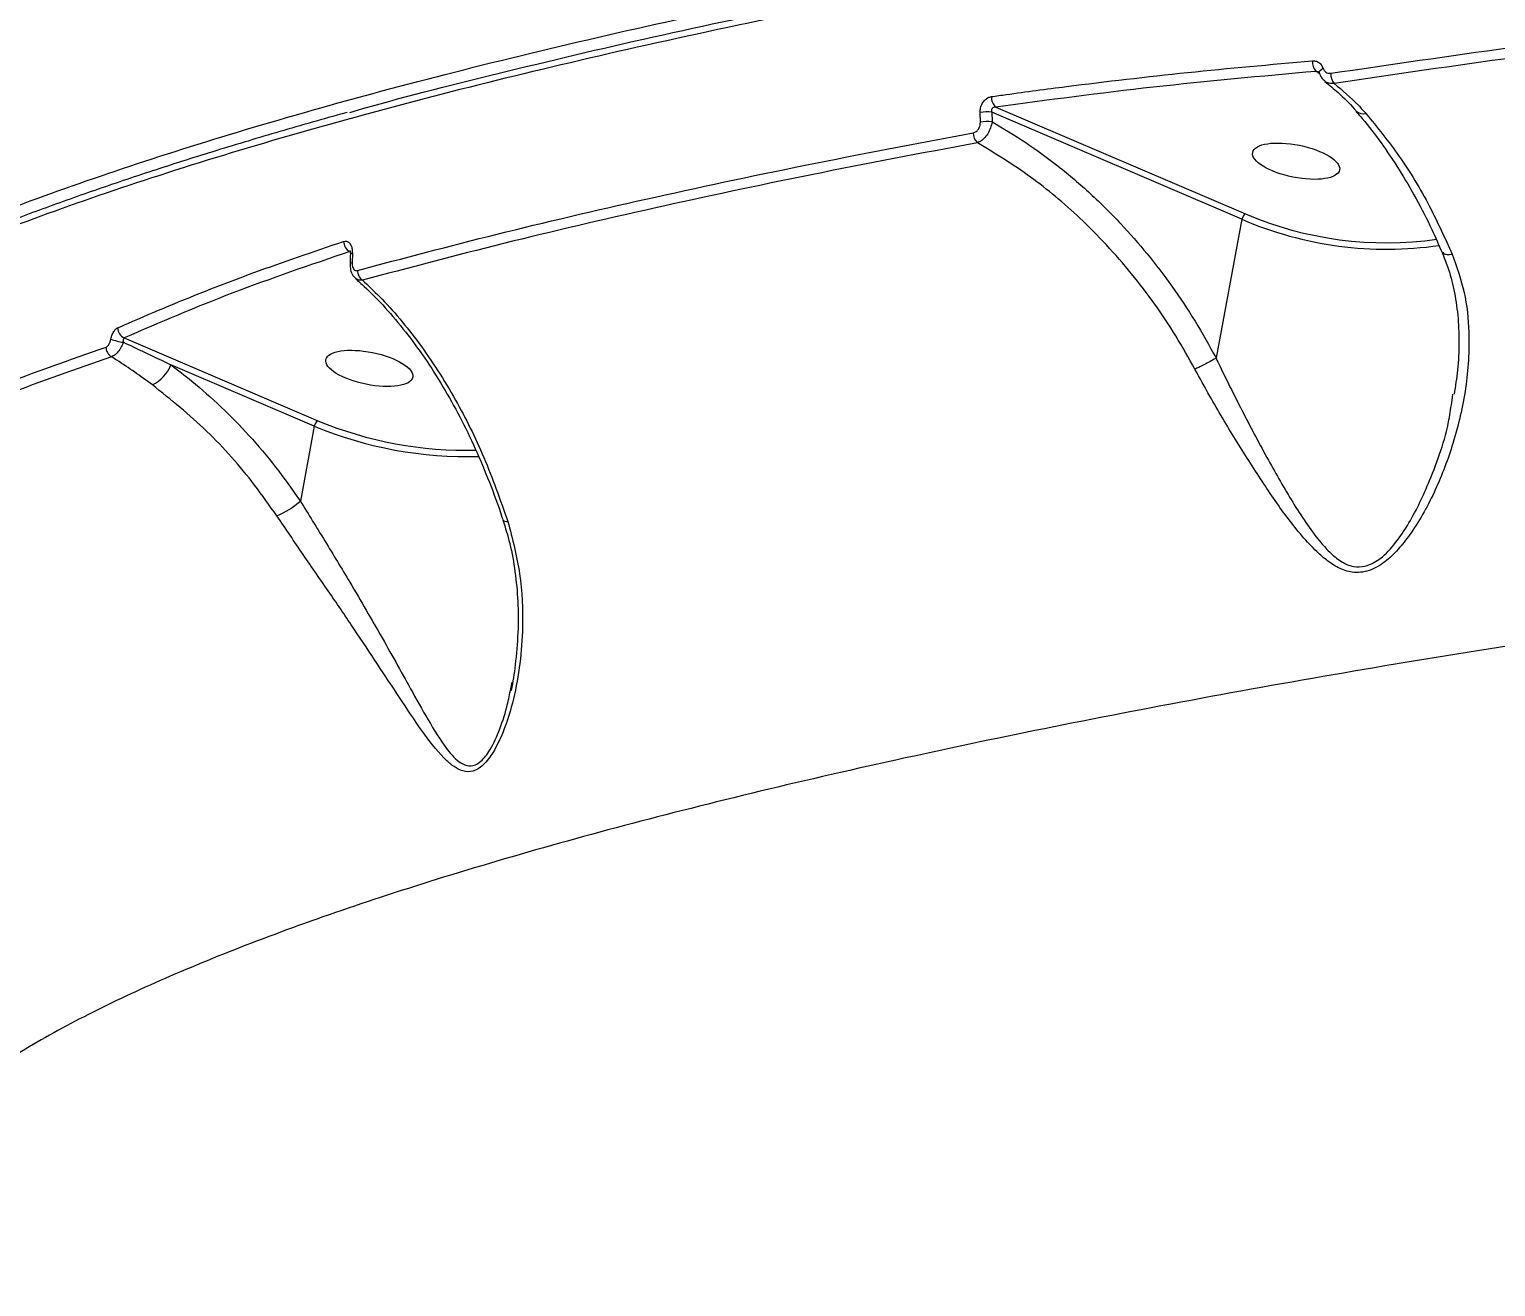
# Model space of a CAD drawing. Header units: millimetres. Extents: x -6523 to 7556, y -5559 to 6101.
# Drawn here: x -1676.1 to -1524, y 2351.4 to 2481.8 of the extents above; entities that cross this region are included whole.
import ezdxf

# ---------------------------------------------------------------- set-up
doc = ezdxf.new("R2010")
doc.units = ezdxf.units.MM
for name, color, linetype in [('DIKOM_ОБЪЕКТ', 7, 'Continuous'), ('DIKOM_РАЗМЕР_ЗОНА', 7, 'Continuous'), ('DIKOM_РАЗМЕР_ОБЪЕКТА', 7, 'Continuous')]:
    doc.layers.add(name, color=color, linetype=linetype)
doc.styles.add('style1', font='arial.ttf', dxfattribs={"width": 0.8})
doc.dimstyles.new('1-50', dxfattribs={"dimtxt": 300, "dimasz": 200, "dimexe": 100, "dimexo": 0, "dimgap": 100, "dimtad": 1, "dimtxsty": 'style1', "dimcen": 200, "dimclrd": 7, "dimclre": 7, "dimclrt": 7, "dimadec": 1, "dimazin": 2, "dimtfac": 1, "dimtmove": 0, "dimatfit": 2, "dimfxl": 0, "dimlwd": 25, "dimlwe": 18, "dimarcsym": 0})

# ---------------------------------------------------------------- blocks, each defined once
blk = doc.blocks.new('*D10')
at = {"layer": 'Defpoints', "color": 0, "transparency": 16777216}
for p in [(-1823.23, 4314.24), (3842.01, -3170.82), (6537.88, -3170.82)]:
    blk.add_point(p, dxfattribs=at)
at = {"layer": 'DIKOM_РАЗМЕР_ОБЪЕКТА', "color": 7, "lineweight": 18, "transparency": 16777216}
for p, q in [((-1823.23, 4314.24), (6637.88, 4314.24)), ((3842.01, -3170.82), (6637.88, -3170.82))]:
    blk.add_line(p, q, dxfattribs=at)
at = {"layer": 'DIKOM_РАЗМЕР_ОБЪЕКТА', "color": 7, "lineweight": 25, "transparency": 16777216}
blk.add_line((6537.88, 3914.24), (6537.88, -2770.82), dxfattribs=at)
at = {"layer": 'DIKOM_РАЗМЕР_ОБЪЕКТА', "color": 7, "transparency": 16777216}
for points in [[(6471.22, 3914.24), (6604.55, 3914.24), (6537.88, 4314.24)], [(6471.22, -2770.82), (6604.55, -2770.82), (6537.88, -3170.82)]]:
    blk.add_solid(points, dxfattribs=at)
at = {"layer": 'DIKOM_РАЗМЕР_ОБЪЕКТА', "color": 7, "transparency": 16777216, "insert": (6304.71, 207.11), "char_height": 300, "attachment_point": 5, "rotation": 90, "style": 'style1'}
blk.add_mtext('7500', dxfattribs=at)
blk = doc.blocks.new('*D13')
at = {"layer": 'Defpoints', "color": 0, "transparency": 16777216}
for p in [(-2358.18, 6101.03), (4341.71, -4605.15), (7455.88, -4605.15)]:
    blk.add_point(p, dxfattribs=at)
at = {"layer": 'DIKOM_РАЗМЕР_ЗОНА', "color": 7, "lineweight": 18, "transparency": 16777216}
for p, q in [((-2358.18, 6101.03), (7555.88, 6101.03)), ((4341.71, -4605.15), (7555.88, -4605.15))]:
    blk.add_line(p, q, dxfattribs=at)
at = {"layer": 'DIKOM_РАЗМЕР_ЗОНА', "color": 7, "lineweight": 25, "transparency": 16777216}
blk.add_line((7455.88, 5701.03), (7455.88, -4205.15), dxfattribs=at)
at = {"layer": 'DIKOM_РАЗМЕР_ЗОНА', "color": 7, "transparency": 16777216}
for points in [[(7389.22, 5701.03), (7522.55, 5701.03), (7455.88, 6101.03)], [(7389.22, -4205.15), (7522.55, -4205.15), (7455.88, -4605.15)]]:
    blk.add_solid(points, dxfattribs=at)
at = {"layer": 'DIKOM_РАЗМЕР_ЗОНА', "color": 7, "transparency": 16777216, "insert": (7222.71, 375.61), "char_height": 300, "attachment_point": 5, "rotation": 90, "style": 'style1'}
blk.add_mtext('10700', dxfattribs=at)

msp = doc.modelspace()

# ---------------------------------------------------------------- linework, layer by layer
at = {"layer": 'DIKOM_ОБЪЕКТ', "color": 7, "linetype": 'Continuous', "lineweight": 15}
for p, q in [((-1542.202, 2477.225), (-1542.578, 2477.482)), ((-1542.253, 2477.281), (-1542.255, 2477.288)), ((-1575.803, 2473.782), (-1549.911, 2462.701)), ((-1577.413, 2472.216), (-1577.435, 2473.201)), ((-1576.228, 2473.241), (-1576.205, 2472.254)), ((-1550.278, 2462.135), (-1576.228, 2473.241)), ((-1550.278, 2462.135), (-1552.963, 2447.748)), ((-1642.793, 2458.823), (-1642.836, 2458.793)), ((-1642.559, 2458.639), (-1642.591, 2457.642)), ((-1666.226, 2449.834), (-1646.134, 2441.235)), ((-1646.503, 2440.671), (-1661.383, 2447.039)), ((-1528.485, 2443.386), (-1528.389, 2444.009)), ((-1646.503, 2440.671), (-1647.952, 2432.907)), ((-1626.944, 2430.961), (-1626.94, 2430.952)), ((-1626.164, 2413.236), (-1625.965, 2414.13))]:
    msp.add_line(p, q, dxfattribs=at)
at = {"layer": 'DIKOM_ОБЪЕКТ', "color": 7, "linetype": 'Continuous', "lineweight": 15, "flags": 128}
for points in [[(-1542.255, 2477.288), (-1542.265, 2477.343), (-1542.249, 2477.431), (-1542.199, 2477.525), (-1542.117, 2477.623), (-1542.006, 2477.722), (-1541.87, 2477.817)], [(-1642.764, 2458.531), (-1642.751, 2458.56), (-1642.711, 2458.589), (-1642.647, 2458.615), (-1642.559, 2458.639)], [(-1642.795, 2457.535), (-1642.782, 2457.563), (-1642.743, 2457.592), (-1642.678, 2457.618), (-1642.591, 2457.642)]]:
    msp.add_lwpolyline(points, dxfattribs=at)
at = {"layer": 'DIKOM_ОБЪЕКТ', "color": 7, "linetype": 'Continuous', "lineweight": 15}
for centre, radius, start, end in [((-1541.621, 2478.437), 1.352, 173.80202, 224.94492), ((-1539.553, 2477.231), 1.52, 177.98952, 220.68725), ((-1574.998, 2474.77), 1.275, 175.69687, 230.85151), ((-1537.692, 2474.143), 1.065, 227.37979, 285.26471), ((-1576.712, 2469.651), 3.623, 82.31068, 101.5112), ((-1576.698, 2468.689), 3.599, 82.12495, 101.44869), ((-1576.776, 2471.065), 1.369, 177.9675, 226.109), ((-1549.498, 2462.031), 0.787, 121.66097, 172.3508), ((-1535.311, 2496.77), 37.066, 246.80349, 278.14705), ((-1535.258, 2496.982), 37.946, 246.68281, 278.23413), ((-1642.285, 2459.834), 1.178, 179.61642, 242.08955), ((-1640.839, 2456.794), 1.191, 178.33642, 235.34201), ((-1665.759, 2450.884), 1.149, 180.74978, 246.02976), ((-1665.414, 2455.8), 6.481, 250.21902, 262.03142), ((-1666.977, 2448.852), 1.137, 178.69521, 239.23974), ((-1665.033, 2448.493), 3.929, 296.16481, 338.28147), ((-1645.729, 2440.566), 0.781, 121.23675, 172.34687), ((-1630.668, 2478.876), 41.357, 247.48767, 271.69702), ((-1630.766, 2478.327), 40.15, 247.49596, 271.50218), ((-1653.802, 2439.523), 8.831, 292.67542, 311.48733), ((-1626.538, 2431.333), 0.555, 223.49774, 281.4256)]:
    msp.add_arc(centre, radius, start, end, dxfattribs=at)
for centre in [(-1544.658, 2468.167), (-1640.804, 2446.668)]:
    msp.add_ellipse(centre, major_axis=(-4.507, 0.913), ratio=0.3657185, dxfattribs=at)
for points, knots in [([(-1692.51, 2457.284), (-1690.604, 2458.129), (-1685.47, 2460.407), (-1676.14, 2464.052), (-1664.274, 2468.182), (-1651.179, 2472.242), (-1636.868, 2476.216), (-1621.358, 2480.088), (-1604.991, 2483.772), (-1587.844, 2487.26), (-1570.007, 2490.548), (-1551.191, 2493.69), (-1531.42, 2496.669), (-1510.741, 2499.469), (-1489.608, 2502.029), (-1468.105, 2504.347), (-1446.322, 2506.424), (-1423.904, 2508.293), (-1400.902, 2509.941), (-1377.385, 2511.354), (-1353.868, 2512.503), (-1330.435, 2513.388), (-1307.161, 2514.019), (-1283.668, 2514.406), (-1260.029, 2514.536), (-1236.325, 2514.404), (-1213.076, 2514.011), (-1190.354, 2513.365), (-1168.214, 2512.479), (-1146.294, 2511.339), (-1124.683, 2509.938), (-1103.464, 2508.274), (-1083.968, 2506.464), (-1066.139, 2504.553), (-1049.89, 2502.585), (-1034.188, 2500.447), (-1019.087, 2498.143), (-1004.744, 2495.699), (-991.228, 2493.126), (-979.821, 2490.726), (-973.09, 2489.143), (-970.349, 2488.498)], [0, 0, 0, 0, 0.0156523, 0.0421681, 0.0687044, 0.0952203, 0.1225064, 0.1498146, 0.1771007, 0.2036166, 0.230153, 0.2566687, 0.2839548, 0.3112631, 0.3385492, 0.3650651, 0.3916014, 0.4181172, 0.4454033, 0.4727116, 0.4999977, 0.5265135, 0.5530498, 0.5795657, 0.6068517, 0.63416, 0.661446, 0.6879619, 0.7144981, 0.7410139, 0.7683, 0.7956083, 0.8228943, 0.8459724, 0.8690775, 0.8921825, 0.9155066, 0.9388307, 0.9615639, 0.9843486, 1, 1, 1, 1]), ([(-1642.826, 2473.23), (-1642.669, 2473.276), (-1637.874, 2474.674), (-1627.44, 2477.307), (-1611.647, 2481.061), (-1594.922, 2484.61), (-1577.514, 2487.968), (-1559.1, 2491.184), (-1539.711, 2494.242), (-1519.39, 2497.128), (-1498.584, 2499.777), (-1477.377, 2502.187), (-1455.858, 2504.358), (-1433.677, 2506.327), (-1410.883, 2508.077), (-1387.543, 2509.598), (-1365.544, 2510.78), (-1345.004, 2511.677), (-1325.991, 2512.339), (-1306.943, 2512.836), (-1287.683, 2513.17), (-1268.245, 2513.332), (-1248.671, 2513.313), (-1229.216, 2513.128), (-1216.404, 2512.853), (-1210.002, 2512.715)], [0, 0, 0, 0, 0.0016617, 0.0508196, 0.0999375, 0.1476686, 0.1954365, 0.2431676, 0.292285, 0.3414426, 0.3905601, 0.4382918, 0.4860602, 0.5337919, 0.58291, 0.6320681, 0.6811862, 0.7203299, 0.759514, 0.7986982, 0.8378418, 0.8783589, 0.9189209, 0.9594829, 1, 1, 1, 1]), ([(-1209.743, 2511.928), (-1214.201, 2512.027), (-1226.212, 2512.295), (-1246.008, 2512.524), (-1269.109, 2512.554), (-1292.562, 2512.329), (-1316.292, 2511.842), (-1340.225, 2511.088), (-1363.832, 2510.085), (-1387.04, 2508.841), (-1409.786, 2507.37), (-1432.441, 2505.65), (-1454.921, 2503.674), (-1477.14, 2501.444), (-1498.611, 2499.009), (-1519.277, 2496.382), (-1539.1, 2493.579), (-1558.404, 2490.557), (-1577.098, 2487.315), (-1595.1, 2483.86), (-1612.014, 2480.268), (-1627.807, 2476.554), (-1642.473, 2472.736), (-1656.249, 2468.752), (-1669.05, 2464.61), (-1680.805, 2460.319), (-1691.255, 2455.974), (-1700.395, 2451.592), (-1708.251, 2447.189), (-1714.943, 2442.693), (-1720.422, 2438.117), (-1724.55, 2433.475), (-1726.969, 2429.767), (-1727.629, 2427.616), (-1727.814, 2427.011)], [0, 0, 0, 0, 0.0187785, 0.0505891, 0.0824241, 0.1142347, 0.1469693, 0.1797306, 0.2124651, 0.2442758, 0.2761108, 0.3079214, 0.3406561, 0.3734173, 0.4061519, 0.4379621, 0.4697968, 0.501607, 0.5343411, 0.567102, 0.5998361, 0.6316467, 0.6634815, 0.6952921, 0.7280264, 0.7607876, 0.793522, 0.8253324, 0.8571673, 0.8889778, 0.9217122, 0.9544733, 0.9872077, 1, 1, 1, 1]), ([(-1541.073, 2477.285), (-1534.921, 2478.186), (-1522.617, 2479.988), (-1503.33, 2482.475), (-1483.51, 2484.811), (-1469.84, 2486.207), (-1463.005, 2486.905)], [0, 0, 0, 0, 0.2486162, 0.4972328, 0.7486164, 1, 1, 1, 1]), ([(-1462.749, 2485.844), (-1469.5, 2485.155), (-1483.001, 2483.777), (-1502.729, 2481.457), (-1522.069, 2478.968), (-1534.494, 2477.15), (-1540.706, 2476.24)], [0, 0, 0, 0, 0.2486158, 0.4972309, 0.748616, 1, 1, 1, 1]), ([(-1576.27, 2474.866), (-1575.755, 2474.938), (-1573.184, 2475.3), (-1566.478, 2476.188), (-1555.975, 2477.418), (-1547.304, 2478.195), (-1542.965, 2478.583)], [0, 0, 0, 0, 0.04806279, 0.24032462, 0.61988068, 1, 1, 1, 1]), ([(-1542.965, 2478.583), (-1542.827, 2478.578), (-1542.55, 2478.569), (-1542.192, 2478.347), (-1541.974, 2478.071), (-1541.893, 2477.873), (-1541.87, 2477.817)], [0, 0, 0, 0, 0.29275, 0.5849854, 0.8820218, 1, 1, 1, 1]), ([(-1542.578, 2477.482), (-1548.259, 2476.97), (-1559.637, 2475.945), (-1570.41, 2474.504), (-1575.803, 2473.782)], [0, 0, 0, 0, 0.4993576, 1, 1, 1, 1]), ([(-1542.328, 2477.394), (-1542.36, 2477.417), (-1542.437, 2477.471), (-1542.526, 2477.478), (-1542.578, 2477.482)], [0, 0, 0, 0, 0.4106109, 1, 1, 1, 1]), ([(-1542.325, 2477.4), (-1542.314, 2477.395), (-1542.298, 2477.39), (-1542.266, 2477.305), (-1542.257, 2477.28)], [0, 0, 0, 0, 0.7043059, 1, 1, 1, 1]), ([(-1542.236, 2477.296), (-1542.168, 2477.112), (-1542.049, 2476.794), (-1541.788, 2476.586), (-1541.676, 2476.498)], [0, 0, 0, 0, 0.5744107, 1, 1, 1, 1]), ([(-1541.87, 2477.817), (-1541.842, 2477.754), (-1541.774, 2477.597), (-1541.598, 2477.407), (-1541.351, 2477.276), (-1541.165, 2477.282), (-1541.073, 2477.285)], [0, 0, 0, 0, 0.1835328, 0.4626721, 0.7309946, 1, 1, 1, 1]), ([(-1541.692, 2476.441), (-1541.228, 2476.061), (-1540.16, 2475.186), (-1539.065, 2474.123), (-1538.495, 2473.445), (-1538.433, 2473.371)], [0, 0, 0, 0, 0.40599751, 0.9349382, 1, 1, 1, 1]), ([(-1540.706, 2476.24), (-1540.882, 2476.231), (-1541.234, 2476.212), (-1541.574, 2476.333), (-1541.685, 2476.473), (-1541.69, 2476.481)], [0, 0, 0, 0, 0.4868505, 0.9735289, 1, 1, 1, 1]), ([(-1577.435, 2473.201), (-1577.427, 2473.363), (-1577.411, 2473.687), (-1577.229, 2474.152), (-1576.955, 2474.526), (-1576.621, 2474.78), (-1576.384, 2474.838), (-1576.27, 2474.866)], [0, 0, 0, 0, 0.2064206, 0.4133041, 0.6142078, 0.8134517, 1, 1, 1, 1]), ([(-1540.706, 2476.24), (-1539.849, 2475.509), (-1538.7, 2474.531), (-1537.672, 2473.402), (-1537.411, 2473.116)], [0, 0, 0, 0, 0.7468252, 1, 1, 1, 1]), ([(-1575.803, 2473.782), (-1575.861, 2473.782), (-1575.974, 2473.782), (-1576.115, 2473.722), (-1576.192, 2473.644), (-1576.238, 2473.565), (-1576.257, 2473.496), (-1576.265, 2473.379), (-1576.244, 2473.302), (-1576.228, 2473.241)], [0, 0, 0, 0, 0.20662572, 0.40488675, 0.53961128, 0.59059438, 0.72937537, 0.78564158, 1, 1, 1, 1]), ([(-1538.45, 2473.316), (-1538.23, 2473.074), (-1537.328, 2472.08), (-1535.825, 2470.074), (-1533.954, 2467.314), (-1532.198, 2464.302), (-1530.706, 2461.426), (-1529.867, 2459.484), (-1529.52, 2458.68)], [0, 0, 0, 0, 0.0635417, 0.260681, 0.4591117, 0.6585852, 0.8587471, 1, 1, 1, 1]), ([(-1643.106, 2473.215), (-1643.453, 2473.121), (-1646.146, 2472.392), (-1650.941, 2470.998), (-1657.469, 2469.034), (-1663.711, 2467.038), (-1669.699, 2465.012), (-1675.427, 2462.957), (-1680.898, 2460.871), (-1686.114, 2458.753), (-1691.067, 2456.605), (-1695.743, 2454.435), (-1700.12, 2452.25), (-1704.188, 2450.054), (-1707.945, 2447.848), (-1711.395, 2445.631), (-1714.539, 2443.4), (-1717.378, 2441.154), (-1719.913, 2438.892), (-1722.141, 2436.611), (-1724.063, 2434.312), (-1725.67, 2431.992), (-1726.978, 2429.672), (-1727.582, 2428.118), (-1727.881, 2427.349)], [0, 0, 0, 0, 0.00696148, 0.05396314, 0.10091941, 0.14788545, 0.19490042, 0.24201564, 0.28928602, 0.33676676, 0.38451084, 0.43232267, 0.48000217, 0.52747526, 0.57479815, 0.62202607, 0.66921171, 0.71640404, 0.76363772, 0.81094365, 0.85834406, 0.90584219, 0.95342104, 1, 1, 1, 1]), ([(-1578.144, 2471.113), (-1578.086, 2471.129), (-1577.949, 2471.166), (-1577.742, 2471.315), (-1577.555, 2471.563), (-1577.43, 2471.881), (-1577.418, 2472.104), (-1577.413, 2472.216)], [0, 0, 0, 0, 0.14879412, 0.34871552, 0.55729555, 0.77903086, 1, 1, 1, 1]), ([(-1576.205, 2472.254), (-1576.246, 2472.04), (-1576.327, 2471.611), (-1576.631, 2470.994), (-1577.025, 2470.493), (-1577.41, 2470.196), (-1577.643, 2470.109), (-1577.725, 2470.078)], [0, 0, 0, 0, 0.22232042, 0.44484015, 0.66380291, 0.88065896, 1, 1, 1, 1]), ([(-1576.205, 2472.254), (-1575.032, 2471.557), (-1572.686, 2470.162), (-1569.277, 2467.656), (-1565.976, 2464.848), (-1561.924, 2460.836), (-1558.282, 2456.377), (-1555.089, 2451.602), (-1553.672, 2449.033), (-1552.963, 2447.748)], [0, 0, 0, 0, 0.1264502, 0.252899, 0.3828684, 0.5128383, 0.7531109, 0.8765547, 1, 1, 1, 1]), ([(-1537.411, 2473.116), (-1536.242, 2471.68), (-1533.879, 2468.781), (-1530.883, 2463.816), (-1529.223, 2460.193), (-1528.459, 2458.523)], [0, 0, 0, 0, 0.345998, 0.6987433, 1, 1, 1, 1]), ([(-1642.029, 2456.829), (-1637.272, 2458.093), (-1627.757, 2460.623), (-1612.185, 2464.261), (-1595.757, 2467.785), (-1584.015, 2470.004), (-1578.144, 2471.113)], [0, 0, 0, 0, 0.2484764, 0.4969539, 0.7484769, 1, 1, 1, 1]), ([(-1577.725, 2470.078), (-1583.518, 2468.984), (-1595.103, 2466.796), (-1611.457, 2463.294), (-1627.087, 2459.65), (-1636.706, 2457.093), (-1641.516, 2455.815)], [0, 0, 0, 0, 0.2484755, 0.4969508, 0.7484756, 1, 1, 1, 1]), ([(-1555.158, 2446.59), (-1555.806, 2447.748), (-1557.754, 2451.23), (-1561.648, 2456.648), (-1566.763, 2462.14), (-1572.17, 2466.705), (-1575.862, 2468.947), (-1577.725, 2470.078)], [0, 0, 0, 0, 0.1161107, 0.3488637, 0.587349, 0.7918628, 1, 1, 1, 1]), ([(-1666.908, 2450.869), (-1666.559, 2451.024), (-1664.815, 2451.797), (-1660.216, 2453.755), (-1652.874, 2456.648), (-1646.601, 2458.776), (-1643.462, 2459.841)], [0, 0, 0, 0, 0.0480619, 0.2403223, 0.6198801, 1, 1, 1, 1]), ([(-1643.462, 2459.841), (-1643.36, 2459.86), (-1643.154, 2459.896), (-1642.88, 2459.738), (-1642.679, 2459.44), (-1642.567, 2459.055), (-1642.562, 2458.771), (-1642.559, 2458.639)], [0, 0, 0, 0, 0.2131499, 0.4264793, 0.6306535, 0.828979, 1, 1, 1, 1]), ([(-1642.836, 2458.793), (-1646.942, 2457.392), (-1655.164, 2454.586), (-1662.536, 2451.419), (-1666.226, 2449.834)], [0, 0, 0, 0, 0.4993567, 1, 1, 1, 1]), ([(-1642.814, 2458.886), (-1642.813, 2458.885), (-1642.811, 2458.882), (-1642.784, 2458.803), (-1642.764, 2458.686), (-1642.765, 2458.582), (-1642.765, 2458.529)], [0, 0, 0, 0, 0.2385624, 0.4855042, 0.7348902, 1, 1, 1, 1]), ([(-1642.764, 2458.531), (-1642.771, 2458.298), (-1642.781, 2457.965), (-1642.793, 2457.633), (-1642.796, 2457.533)], [0, 0, 0, 0, 0.6999011, 1, 1, 1, 1]), ([(-1528.459, 2458.523), (-1527.998, 2457.211), (-1527.076, 2454.585), (-1526.595, 2449.891), (-1526.914, 2444.604), (-1528.204, 2439.114), (-1530.1, 2434.029), (-1532.084, 2430.433), (-1533.889, 2428.047), (-1535.255, 2426.676), (-1536.858, 2425.646), (-1538.581, 2425.376), (-1540.096, 2425.84), (-1541.376, 2426.641), (-1543.214, 2428.258), (-1545.508, 2430.991), (-1548.229, 2434.982), (-1550.959, 2439.256), (-1553.291, 2443.191), (-1554.646, 2445.658), (-1555.158, 2446.59)], [0, 0, 0, 0, 0.0640643, 0.1282382, 0.2170704, 0.3060317, 0.3833436, 0.4604822, 0.4901561, 0.5197418, 0.5505453, 0.58164, 0.6087096, 0.6342422, 0.6598492, 0.731654, 0.8036994, 0.879012, 0.9542778, 1, 1, 1, 1]), ([(-1529.524, 2458.695), (-1529.321, 2458.211), (-1528.794, 2456.954), (-1528.248, 2454.779), (-1527.842, 2452.164), (-1527.724, 2449.379), (-1527.855, 2446.625), (-1528.14, 2444.82), (-1528.272, 2443.986)], [0, 0, 0, 0, 0.1055344, 0.2741789, 0.4528032, 0.6400313, 0.8336944, 1, 1, 1, 1]), ([(-1529.45, 2458.717), (-1529.407, 2458.66), (-1529.314, 2458.536), (-1528.974, 2458.48), (-1528.659, 2458.495), (-1528.495, 2458.518), (-1528.459, 2458.523)], [0, 0, 0, 0, 0.3113497, 0.6762094, 0.9293734, 1, 1, 1, 1]), ([(-1642.78, 2457.534), (-1642.778, 2457.321), (-1642.773, 2456.89), (-1642.571, 2456.362), (-1642.323, 2456.127), (-1642.228, 2456.035)], [0, 0, 0, 0, 0.3736888, 0.7572459, 1, 1, 1, 1]), ([(-1642.591, 2457.642), (-1642.59, 2457.552), (-1642.587, 2457.363), (-1642.518, 2457.11), (-1642.395, 2456.913), (-1642.225, 2456.804), (-1642.094, 2456.82), (-1642.029, 2456.829)], [0, 0, 0, 0, 0.1798611, 0.3800981, 0.581165, 0.7906844, 1, 1, 1, 1]), ([(-1642.242, 2455.987), (-1641.934, 2455.723), (-1640.876, 2454.817), (-1639.133, 2452.983), (-1637.033, 2450.505), (-1635.033, 2447.767), (-1633.148, 2444.818), (-1631.397, 2441.674), (-1629.783, 2438.363), (-1628.334, 2434.879), (-1627.392, 2432.399), (-1626.983, 2431.056), (-1626.953, 2430.96)], [0, 0, 0, 0, 0.0488751, 0.16776, 0.2865682, 0.4053747, 0.5240589, 0.6413597, 0.7581596, 0.8747477, 0.9909992, 1, 1, 1, 1]), ([(-1641.516, 2455.815), (-1641.671, 2455.807), (-1641.938, 2455.793), (-1642.131, 2455.957), (-1642.212, 2456.025)], [0, 0, 0, 0, 0.5813957, 1, 1, 1, 1]), ([(-1641.516, 2455.815), (-1640.923, 2455.259), (-1638.875, 2453.344), (-1635.537, 2449.372), (-1631.912, 2443.717), (-1628.797, 2437.491), (-1627.223, 2433.039), (-1626.428, 2430.79)], [0, 0, 0, 0, 0.0953062, 0.3289404, 0.5680087, 0.7817925, 1, 1, 1, 1]), ([(-1667.607, 2449.701), (-1667.562, 2449.868), (-1667.473, 2450.201), (-1667.25, 2450.596), (-1667.05, 2450.797), (-1666.934, 2450.856), (-1666.908, 2450.869)], [0, 0, 0, 0, 0.30535032, 0.61146869, 0.9126067, 1, 1, 1, 1]), ([(-1668.113, 2448.878), (-1668.09, 2448.887), (-1668.005, 2448.923), (-1667.86, 2449.068), (-1667.702, 2449.346), (-1667.638, 2449.583), (-1667.607, 2449.701)], [0, 0, 0, 0, 0.1085343, 0.3983912, 0.6996047, 1, 1, 1, 1]), ([(-1666.312, 2449.381), (-1666.403, 2449.17), (-1666.586, 2448.747), (-1666.964, 2448.249), (-1667.301, 2447.969), (-1667.494, 2447.899), (-1667.558, 2447.875)], [0, 0, 0, 0, 0.2864789, 0.5730567, 0.8569687, 1, 1, 1, 1]), ([(-1666.226, 2449.834), (-1666.233, 2449.829), (-1666.265, 2449.805), (-1666.306, 2449.724), (-1666.329, 2449.571), (-1666.318, 2449.445), (-1666.312, 2449.381)], [0, 0, 0, 0, 0.08054573, 0.3667694, 0.67640819, 1, 1, 1, 1]), ([(-1666.312, 2449.381), (-1665.973, 2449.225), (-1664.33, 2448.463), (-1662.687, 2447.669), (-1661.383, 2447.039)], [0, 0, 0, 0, 0.2060721, 1, 1, 1, 1]), ([(-1705.536, 2432.674), (-1703.036, 2434.054), (-1698.037, 2436.815), (-1689.139, 2440.898), (-1679.304, 2444.935), (-1671.844, 2447.563), (-1668.113, 2448.878)], [0, 0, 0, 0, 0.2486168, 0.4972329, 0.7486164, 1, 1, 1, 1]), ([(-1667.558, 2447.875), (-1671.242, 2446.577), (-1678.61, 2443.982), (-1688.409, 2439.967), (-1697.342, 2435.876), (-1702.389, 2433.089), (-1704.912, 2431.695)], [0, 0, 0, 0, 0.2486156, 0.4972305, 0.7486158, 1, 1, 1, 1]), ([(-1663.301, 2444.966), (-1664.525, 2445.85), (-1665.938, 2446.87), (-1667.368, 2447.757), (-1667.558, 2447.875)], [0, 0, 0, 0, 0.86663026, 1, 1, 1, 1]), ([(-1552.967, 2447.741), (-1553.132, 2447.641), (-1553.464, 2447.441), (-1554.067, 2447.114), (-1554.615, 2446.838), (-1554.971, 2446.672), (-1555.125, 2446.604), (-1555.158, 2446.59)], [0, 0, 0, 0, 0.2525307, 0.5050462, 0.757578, 0.9486907, 1, 1, 1, 1]), ([(-1552.963, 2447.748), (-1552.963, 2447.747), (-1552.964, 2447.744), (-1552.965, 2447.742), (-1552.966, 2447.741), (-1552.967, 2447.741)], [0, 0, 0, 0, 0.4508435, 0.8211386, 1, 1, 1, 1]), ([(-1552.967, 2447.741), (-1552.966, 2447.74), (-1552.84, 2447.469), (-1551.917, 2445.549), (-1550.125, 2441.954), (-1547.595, 2437.198), (-1545.019, 2432.705), (-1542.932, 2429.521), (-1541.206, 2427.584), (-1540.056, 2426.617), (-1538.806, 2426.047), (-1537.832, 2426.062), (-1536.886, 2426.322), (-1535.717, 2427.003), (-1534.27, 2428.578), (-1532.481, 2431.275), (-1530.512, 2435.525), (-1528.971, 2439.85), (-1528.579, 2442.7), (-1528.485, 2443.386)], [0, 0, 0, 0, 0.0000781, 0.0177193, 0.1262999, 0.2372244, 0.3415338, 0.4478678, 0.4831406, 0.5190368, 0.5541473, 0.5830288, 0.5890701, 0.6237208, 0.672208, 0.7229453, 0.8228318, 0.9573594, 1, 1, 1, 1]), ([(-1661.383, 2447.039), (-1660.656, 2446.487), (-1658.868, 2445.128), (-1656.144, 2442.704), (-1653.232, 2439.722), (-1650.468, 2436.471), (-1648.791, 2434.095), (-1647.952, 2432.907)], [0, 0, 0, 0, 0.1444211, 0.3552515, 0.5660783, 0.7830422, 1, 1, 1, 1]), ([(-1650.398, 2431.374), (-1651.153, 2432.444), (-1653.369, 2435.583), (-1657.585, 2440.363), (-1661.38, 2443.419), (-1663.301, 2444.966)], [0, 0, 0, 0, 0.2035467, 0.5968371, 1, 1, 1, 1]), ([(-1281.282, 2438.528), (-1287.672, 2438.369), (-1300.451, 2438.05), (-1319.736, 2437.332), (-1339.063, 2436.437), (-1359.069, 2435.312), (-1379.633, 2433.945), (-1400.668, 2432.317), (-1421.638, 2430.464), (-1442.465, 2428.385), (-1463.067, 2426.085), (-1482.777, 2423.644), (-1501.558, 2421.084), (-1519.397, 2418.43), (-1536.788, 2415.611), (-1553.649, 2412.633), (-1569.906, 2409.505), (-1585.531, 2406.227), (-1600.426, 2402.806), (-1614.579, 2399.232), (-1627.743, 2395.555), (-1639.617, 2391.862), (-1650.172, 2388.184), (-1659.464, 2384.536), (-1667.769, 2380.81), (-1675.021, 2377.015), (-1681.173, 2373.158), (-1686.058, 2369.343), (-1689.74, 2365.578), (-1692.207, 2361.875), (-1693.533, 2358.788), (-1693.593, 2356.947), (-1693.614, 2356.33)], [0, 0, 0, 0, 0.0307563, 0.0615126, 0.092575, 0.1236374, 0.1579762, 0.1923414, 0.2266799, 0.2620306, 0.2974106, 0.3327605, 0.3660191, 0.3993026, 0.4325606, 0.4667785, 0.5010242, 0.5352419, 0.5706973, 0.6061528, 0.6421177, 0.6780824, 0.7118611, 0.7456664, 0.7794456, 0.8142091, 0.8490008, 0.8837647, 0.9169326, 0.9501245, 0.9832927, 1, 1, 1, 1]), ([(-1647.952, 2432.907), (-1647.102, 2431.525), (-1645.373, 2428.716), (-1642.464, 2423.923), (-1639.385, 2418.617), (-1636.679, 2413.706), (-1634.457, 2409.744), (-1632.805, 2407.105), (-1631.38, 2405.635), (-1630.255, 2405.326), (-1629.278, 2405.74), (-1628.259, 2406.99), (-1627.315, 2409.009), (-1626.59, 2411.183), (-1626.281, 2412.669), (-1626.164, 2413.236)], [0, 0, 0, 0, 0.0996457, 0.2026403, 0.3456601, 0.4928459, 0.5858514, 0.6804204, 0.7424401, 0.7756837, 0.8086533, 0.8484988, 0.9019064, 0.9625737, 1, 1, 1, 1]), ([(-1626.428, 2430.79), (-1625.953, 2428.981), (-1625.002, 2425.362), (-1624.812, 2420.392), (-1625.118, 2416.048), (-1625.777, 2412.369), (-1626.785, 2409.114), (-1627.974, 2406.642), (-1629.187, 2405.226), (-1630.314, 2404.729), (-1631.326, 2404.913), (-1632.237, 2405.477), (-1633.59, 2406.74), (-1635.378, 2409.049), (-1637.599, 2412.431), (-1639.931, 2415.947), (-1642.337, 2419.575), (-1644.91, 2423.39), (-1647.652, 2427.348), (-1649.483, 2430.033), (-1650.398, 2431.374)], [0, 0, 0, 0, 0.0831707, 0.1664504, 0.2235471, 0.280754, 0.3376253, 0.3840086, 0.4157978, 0.4428541, 0.4698403, 0.4942487, 0.5187255, 0.5894294, 0.6603987, 0.7270825, 0.793945, 0.8605145, 0.9303319, 1, 1, 1, 1]), ([(-1626.937, 2430.954), (-1626.686, 2430.137), (-1626.141, 2428.365), (-1625.638, 2425.531), (-1625.35, 2422.443), (-1625.34, 2419.206), (-1625.619, 2416.133), (-1625.891, 2414.102), (-1626.109, 2413.248), (-1626.114, 2413.229)], [0, 0, 0, 0, 0.1404699, 0.3046527, 0.4772283, 0.6580545, 0.8468578, 0.9966662, 1, 1, 1, 1])]:
    msp.add_open_spline(points, degree=3, knots=knots, dxfattribs=at)

# ---------------------------------------------------------------- dimensions: what is measured, and where the dimension line sits
at = {"layer": 'DIKOM_РАЗМЕР_ЗОНА'}
dim = msp.add_linear_dim(base=(7455.882, -4605.145), p1=(-2358.182, 6101.03), p2=(4341.706, -4605.145), angle=90, text='10700', dimstyle='1-50', override={"dimasz": 400, "dimgap": 80}, dxfattribs=at)
dim.commit()
dim.dimension.update_dxf_attribs({"geometry": '*D13', "text_midpoint": (7455.882, 375.606), "dimtype": 160})
at = {"layer": 'DIKOM_РАЗМЕР_ОБЪЕКТА'}
dim = msp.add_linear_dim(base=(6537.882, -3170.823), p1=(-1823.231, 4314.242), p2=(3842.008, -3170.823), angle=90, text='7500', dimstyle='1-50', override={"dimasz": 400, "dimgap": 80}, dxfattribs=at)
dim.commit()
dim.dimension.update_dxf_attribs({"geometry": '*D10', "text_midpoint": (6537.882, 207.106), "dimtype": 160})

doc.saveas('drawing.dxf')
